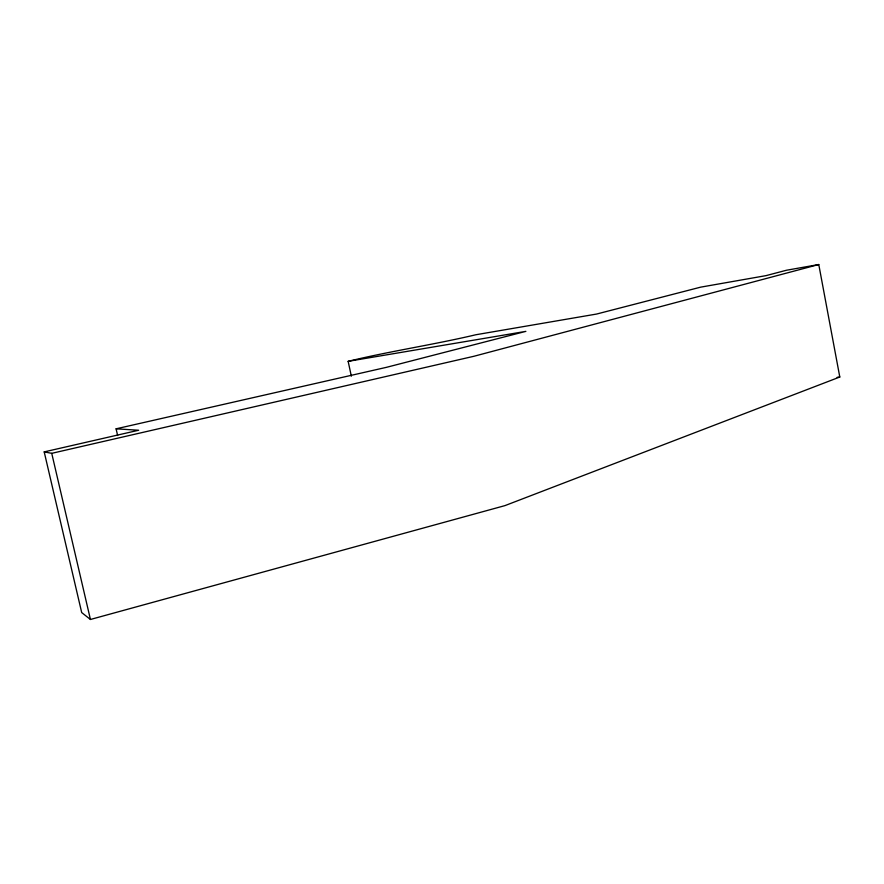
<?xml version="1.0" encoding="UTF-8"?>
<svg xmlns="http://www.w3.org/2000/svg" width="884" height="884" viewBox="0 0 884 884"><rect width="100%" height="100%" fill="white"/><g stroke="black" fill="none" stroke-linecap="round" stroke-linejoin="round"><path stroke-width="1.33" d="M351.335 376.186L348.152 361.335C390.408 351.058 433.503 344.771 475.813 334.76L596.567 314.052L700.692 287.145L765.975 275.642L786.406 270.261L818.772 264.526L839.8 377.015L504.93 505.626L90.433 619.474L81.693 612.568L44.2 451.89L138.655 430.243L116.091 428.817L117.627 435.503M818.772 264.526L473.923 356.274L51.736 453.337L44.2 451.89M116.091 428.817L386.396 367.346L525.881 331.367L348.152 361.335M837.093 377.346L839.8 377.015M51.736 453.337L90.433 619.474"/></g></svg>
